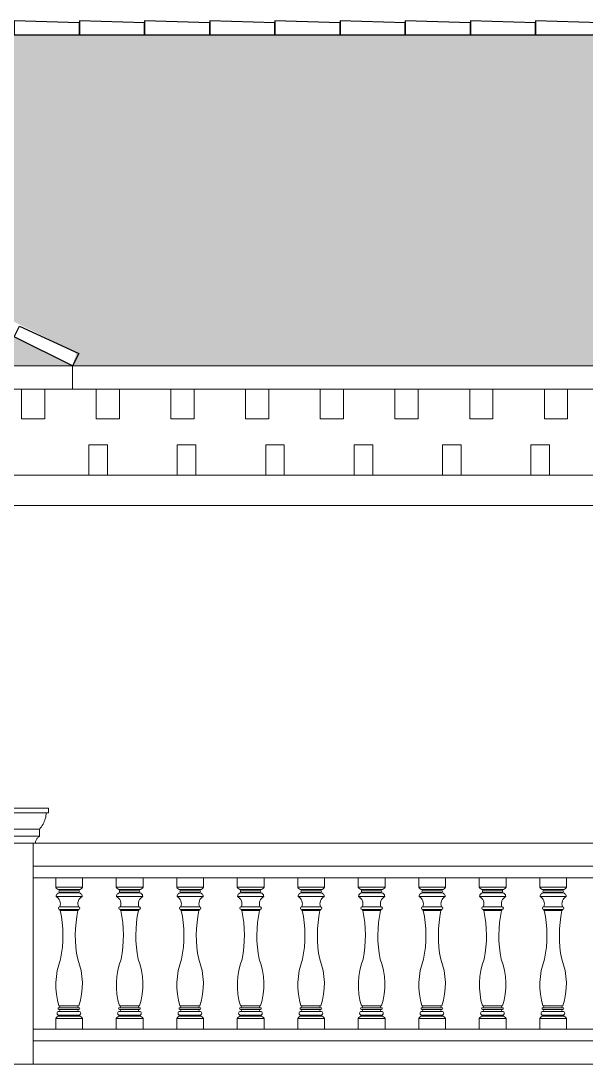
# Model space of a CAD drawing. Header units: millimetres. Extents: x 33748 to 451939, y -263262 to 62681.
# Drawn here: x 288901 to 291330, y -69883 to -65401 of the extents above; entities that cross this region are included whole.
import ezdxf

# ---------------------------------------------------------------- set-up
doc = ezdxf.new("R2010")
doc.units = ezdxf.units.MM
for name, color, linetype, lineweight in [('-FURNITURE', 46, 'Continuous', 9), ('-HATCH', 8, 'Continuous', 5), ('-LINE1', 7, 'Continuous', 18)]:
    doc.layers.add(name, color=color, linetype=linetype, lineweight=lineweight)
doc.layers.add('-HATCH CONCRETE', color=54, linetype='Continuous')
doc.layers.add('13. NET HATCH', color=252, linetype='Continuous')

# ---------------------------------------------------------------- blocks, each defined once
blk = doc.blocks.new('cot lan can')
blk.add_line((-66.5, 1080), (-57, 1080))
for points in [[(-66.5, 1080), (-66.5, 1100), (496.5, 1100), (496.5, 1080), (-66.5, 1080)], [(-28.5, 1010), (-32.6, 1014.8), (-36.4, 1019.9), (-39.9, 1025.2), (-43.2, 1030.8), (-46.1, 1036.5), (-48.6, 1042.3), (-50.9, 1048.4), (-52.8, 1054.5), (-54.4, 1060.8), (-55.6, 1067.1), (-56.5, 1073.5), (-57, 1080)], [(487, 1080), (486.5, 1073.5), (485.6, 1067.1), (484.4, 1060.8), (482.8, 1054.5), (480.9, 1048.4), (478.6, 1042.3), (476.1, 1036.5), (473.2, 1030.8), (469.9, 1025.2), (466.4, 1019.9), (462.6, 1014.8), (458.5, 1010)], [(-28.5, 980), (-28.5, 1010), (458.5, 1010), (458.5, 980)], [(-10.8, 956), (-11.8, 959), (-12.9, 961.8), (-14.3, 964.6), (-15.8, 967.2), (-17.6, 969.7), (-18.4, 970.7), (-19.5, 972.1), (-21.5, 974.3), (-23.7, 976.4), (-26.1, 978.3), (-28.5, 980), (458.5, 980), (456.1, 978.3), (453.7, 976.4), (451.5, 974.3), (449.5, 972.1), (447.6, 969.7), (445.8, 967.2), (444.3, 964.6), (442.9, 961.8), (441.8, 959), (440.8, 956), (440.1, 953), (439.5, 950), (430, 950)], [(0, 950), (-9.5, 950), (-10.1, 953), (-10.8, 956)]]:
    blk.add_lwpolyline(points)
blk.add_lwpolyline([(430, 950), (430, 0), (0, 0), (0, 950)], close=True)

msp = doc.modelspace()

# ---------------------------------------------------------------- hatches: boundary and pattern name
at = {"layer": '13. NET HATCH'}
h = msp.add_hatch(dxfattribs=at)
h.set_pattern_fill('N-ONG-01', color=256, scale=200)
h.set_pattern_definition([(274.9697, (286163.806, 39221.002), (-199.9982614, 2400.0002103), [184.6944, -4432.6642]), (180, (286179.8, 39037), (-200, -200), [16, -184]), (0, (285979.8, 39021), (200, 200), [56, -144]), (90, (286035.8, 39021), (-200, 200), [20, -180]), (270, (286163.8, 39041), (200, -200), [20, -180]), (0, (286163.8, 39021), (200, 200), [16, -184]), (0, (285979.8, 39037), (200, 200), [40, -160]), (85.0303, (286019.806, 39037.002), (199.9982614, 2400.0002103), [184.6944, -4432.6642]), (52.6961, (286019.806, 39047.002), (-2599.997178, -3400.00214834), [52.8016, -5227.35]), (18.4349, (286051.806, 39089), (400.000087, 199.99968), [50.5964, -581.859]), (341.5651, (286099.806, 39105), (-400.000087, 199.99968), [50.5964, -581.859]), (307.3039, (286147.806, 39089.002), (2599.997178, -3400.00214834), [52.8016, -5227.35]), (20.2249, (286061.806, 39075.002), (-2199.9994529, -800.0016671), [40.497, -4009.1944]), (339.7751, (286099.806, 39089.002), (2199.9994529, -800.0016671), [40.497, -4009.1944]), (307.4054, (286137.806, 39075.002), (2000.0019905, -2599.998493), [42.8018, -4237.385]), (52.5946, (286035.806, 39041.002), (-2000.0019905, -2599.998493), [42.8018, -4237.385])])
h.paths.add_polyline_path([(286523.4, -65537.6), (283906.5, -66825.8), (283923.5, -66883.3), (280223, -66883.3), (283272.8, -65461.2), (291873.5, -65461.2), (294923.4, -66883.3), (289123.2, -66883.3), (289140.2, -66825.8)])
h.paths.add_polyline_path([(283923.5, -66883.3), (286523.4, -65598.8), (289123.2, -66883.3)], flags=17)

# ---------------------------------------------------------------- linework, layer by layer
at = {"layer": '-FURNITURE'}
for p, q in [((293023, -67353.3), (288523.2, -67353.3)), ((292901.9, -67483.3), (288523.2, -67483.3))]:
    msp.add_line(p, q, dxfattribs=at)
for points in [[(289273.4, -67353.3), (289273.4, -67223.3), (289193.4, -67223.3), (289193.4, -67353.3)], [(289653.4, -67353.3), (289653.4, -67223.3), (289573.4, -67223.3), (289573.4, -67353.3)], [(290033.4, -67353.3), (290033.4, -67223.3), (289953.4, -67223.3), (289953.4, -67353.3)], [(290413.4, -67353.3), (290413.4, -67223.3), (290333.4, -67223.3), (290333.4, -67353.3)], [(290793.4, -67353.3), (290793.4, -67223.3), (290713.4, -67223.3), (290713.4, -67353.3)], [(291173.4, -67353.3), (291173.4, -67223.3), (291093.4, -67223.3), (291093.4, -67353.3)]]:
    msp.add_lwpolyline(points, dxfattribs=at)
at = {"layer": '-HATCH'}
for p, q in [((291873.5, -65461.2), (283272.8, -65461.2)), ((294923.4, -66883.3), (289123.2, -66883.3)), ((289123.2, -66983.3), (294923.4, -66983.3))]:
    msp.add_line(p, q, dxfattribs=at)
for points in [[(289003.7, -67111.3), (289003.7, -66983.3), (288903.7, -66983.3), (288903.7, -67111.3)], [(289324.8, -67111.3), (289324.8, -66983.3), (289224.8, -66983.3), (289224.8, -67111.3)], [(289645.8, -67111.3), (289645.8, -66983.3), (289545.8, -66983.3), (289545.8, -67111.3)], [(289966.8, -67111.3), (289966.8, -66983.3), (289866.8, -66983.3), (289866.8, -67111.3)], [(290287.9, -67111.3), (290287.9, -66983.3), (290187.9, -66983.3), (290187.9, -67111.3)], [(290608.9, -67111.3), (290608.9, -66983.3), (290508.9, -66983.3), (290508.9, -67111.3)], [(290930, -67111.3), (290930, -66983.3), (290830, -66983.3), (290830, -67111.3)], [(291251, -67111.3), (291251, -66983.3), (291151, -66983.3), (291151, -67111.3)]]:
    msp.add_lwpolyline(points, close=True, dxfattribs=at)
at = {"layer": '-HATCH CONCRETE'}
for points in [[(289152.8, -65461.2), (289152.8, -65409.2), (288872.8, -65401.2), (288872.8, -65461.2)], [(289432.8, -65461.2), (289432.8, -65409.2), (289152.8, -65401.2), (289152.8, -65461.2)], [(289712.8, -65461.2), (289712.8, -65409.2), (289432.8, -65401.2), (289432.8, -65461.2)], [(289992.8, -65461.2), (289992.8, -65409.2), (289712.8, -65401.2), (289712.8, -65461.2)], [(290272.8, -65461.2), (290272.8, -65409.2), (289992.8, -65401.2), (289992.8, -65461.2)], [(290552.8, -65461.2), (290552.8, -65409.2), (290272.8, -65401.2), (290272.8, -65461.2)], [(290832.8, -65461.2), (290832.8, -65409.2), (290552.8, -65401.2), (290552.8, -65461.2)], [(291112.8, -65461.2), (291112.8, -65409.2), (290832.8, -65401.2), (290832.8, -65461.2)], [(291392.8, -65461.2), (291392.8, -65409.2), (291112.8, -65401.2), (291112.8, -65461.2)], [(288872.2, -66759.3), (288895.2, -66712.7), (289149.8, -66829.6), (289123.2, -66883.3)]]:
    msp.add_lwpolyline(points, close=True, dxfattribs=at)
at = {"layer": '-LINE1'}
msp.add_line((286523.4, -65598.8), (289123.2, -66883.3), dxfattribs=at)
at = {"layer": '-LINE1', "lineweight": 20}
for p, q in [((283923.5, -66883.3), (289123.2, -66883.3)), ((289123.2, -66983.3), (289123.2, -66883.3)), ((289123.2, -66983.3), (283923.5, -66983.3)), ((289166.5, -69123.2), (289166.5, -69083.3)), ((289426.5, -69123.2), (289426.5, -69083.3)), ((289686.5, -69123.2), (289686.5, -69083.3)), ((289946.5, -69123.2), (289946.5, -69083.3)), ((290206.5, -69123.2), (290206.5, -69083.3)), ((290466.5, -69123.2), (290466.5, -69083.3)), ((290726.5, -69123.2), (290726.5, -69083.3)), ((290986.5, -69123.2), (290986.5, -69083.3)), ((291246.5, -69123.2), (291246.5, -69083.3)), ((289100.9, -69123.2), (289050.9, -69123.2)), ((289100.9, -69133.2), (289066.9, -69133.2)), ((289067.9, -69133.2), (289067.9, -69136.3)), ((289100.9, -69136.3), (289068.6, -69136.3)), ((289100.9, -69144.3), (289068.6, -69144.3)), ((289068.6, -69144.3), (289068.6, -69147.3)), ((289100.9, -69147.3), (289068.6, -69147.3)), ((289100.9, -69123.2), (289166.5, -69123.2)), ((289100.9, -69133.2), (289150.5, -69133.2)), ((289100.9, -69136.3), (289148.9, -69136.3)), ((289100.9, -69144.3), (289148.9, -69144.3)), ((289100.9, -69147.3), (289148.9, -69147.3)), ((289148.9, -69144.3), (289148.9, -69147.3)), ((289149.5, -69133.2), (289149.5, -69136.3)), ((289360.9, -69123.2), (289310.9, -69123.2)), ((289360.9, -69133.2), (289326.9, -69133.2)), ((289327.9, -69133.2), (289327.9, -69136.3)), ((289360.9, -69136.3), (289328.6, -69136.3)), ((289360.9, -69144.3), (289328.6, -69144.3)), ((289328.6, -69144.3), (289328.6, -69147.3)), ((289360.9, -69147.3), (289328.6, -69147.3)), ((289360.9, -69123.2), (289426.5, -69123.2)), ((289360.9, -69133.2), (289410.5, -69133.2)), ((289360.9, -69136.3), (289408.9, -69136.3)), ((289360.9, -69144.3), (289408.9, -69144.3)), ((289360.9, -69147.3), (289408.9, -69147.3)), ((289408.9, -69144.3), (289408.9, -69147.3)), ((289409.5, -69133.2), (289409.5, -69136.3)), ((289620.9, -69123.2), (289570.9, -69123.2)), ((289620.9, -69133.2), (289586.9, -69133.2)), ((289587.9, -69133.2), (289587.9, -69136.3)), ((289620.9, -69136.3), (289588.6, -69136.3)), ((289620.9, -69144.3), (289588.6, -69144.3)), ((289588.6, -69144.3), (289588.6, -69147.3)), ((289620.9, -69147.3), (289588.6, -69147.3)), ((289620.9, -69123.2), (289686.5, -69123.2)), ((289620.9, -69133.2), (289670.5, -69133.2)), ((289620.9, -69136.3), (289668.9, -69136.3)), ((289620.9, -69144.3), (289668.9, -69144.3)), ((289620.9, -69147.3), (289668.9, -69147.3)), ((289668.9, -69144.3), (289668.9, -69147.3)), ((289669.5, -69133.2), (289669.5, -69136.3)), ((289880.9, -69123.2), (289830.9, -69123.2)), ((289880.9, -69133.2), (289846.9, -69133.2)), ((289847.9, -69133.2), (289847.9, -69136.3)), ((289880.9, -69136.3), (289848.6, -69136.3)), ((289880.9, -69144.3), (289848.6, -69144.3)), ((289848.6, -69144.3), (289848.6, -69147.3)), ((289880.9, -69147.3), (289848.6, -69147.3)), ((289880.9, -69123.2), (289946.5, -69123.2)), ((289880.9, -69133.2), (289930.5, -69133.2)), ((289880.9, -69136.3), (289928.9, -69136.3)), ((289880.9, -69144.3), (289928.9, -69144.3)), ((289880.9, -69147.3), (289928.9, -69147.3)), ((289928.9, -69144.3), (289928.9, -69147.3)), ((289929.5, -69133.2), (289929.5, -69136.3)), ((290140.9, -69123.2), (290090.9, -69123.2)), ((290140.9, -69133.2), (290106.9, -69133.2)), ((290107.9, -69133.2), (290107.9, -69136.3)), ((290140.9, -69136.3), (290108.6, -69136.3)), ((290140.9, -69144.3), (290108.6, -69144.3)), ((290108.6, -69144.3), (290108.6, -69147.3)), ((290140.9, -69147.3), (290108.6, -69147.3)), ((290140.9, -69123.2), (290206.5, -69123.2)), ((290140.9, -69133.2), (290190.5, -69133.2)), ((290140.9, -69136.3), (290188.9, -69136.3)), ((290140.9, -69144.3), (290188.9, -69144.3)), ((290140.9, -69147.3), (290188.9, -69147.3)), ((290188.9, -69144.3), (290188.9, -69147.3)), ((290189.5, -69133.2), (290189.5, -69136.3)), ((290400.9, -69123.2), (290350.9, -69123.2)), ((290400.9, -69133.2), (290366.9, -69133.2)), ((290367.9, -69133.2), (290367.9, -69136.3)), ((290400.9, -69136.3), (290368.6, -69136.3)), ((290400.9, -69144.3), (290368.6, -69144.3)), ((290368.6, -69144.3), (290368.6, -69147.3)), ((290400.9, -69147.3), (290368.6, -69147.3)), ((290400.9, -69123.2), (290466.5, -69123.2)), ((290400.9, -69133.2), (290450.5, -69133.2)), ((290400.9, -69136.3), (290448.9, -69136.3)), ((290400.9, -69144.3), (290448.9, -69144.3)), ((290400.9, -69147.3), (290448.9, -69147.3)), ((290448.9, -69144.3), (290448.9, -69147.3)), ((290449.5, -69133.2), (290449.5, -69136.3)), ((290660.9, -69123.2), (290610.9, -69123.2)), ((290660.9, -69133.2), (290626.9, -69133.2)), ((290627.9, -69133.2), (290627.9, -69136.3)), ((290660.9, -69136.3), (290628.6, -69136.3)), ((290660.9, -69144.3), (290628.6, -69144.3)), ((290628.6, -69144.3), (290628.6, -69147.3)), ((290660.9, -69147.3), (290628.6, -69147.3)), ((290660.9, -69123.2), (290726.5, -69123.2)), ((290660.9, -69133.2), (290710.5, -69133.2)), ((290660.9, -69136.3), (290708.9, -69136.3)), ((290660.9, -69144.3), (290708.9, -69144.3)), ((290660.9, -69147.3), (290708.9, -69147.3)), ((290708.9, -69144.3), (290708.9, -69147.3)), ((290709.5, -69133.2), (290709.5, -69136.3)), ((290920.9, -69123.2), (290870.9, -69123.2)), ((290920.9, -69133.2), (290886.9, -69133.2)), ((290887.9, -69133.2), (290887.9, -69136.3)), ((290920.9, -69136.3), (290888.6, -69136.3)), ((290920.9, -69144.3), (290888.6, -69144.3)), ((290888.6, -69144.3), (290888.6, -69147.3)), ((290920.9, -69147.3), (290888.6, -69147.3)), ((290920.9, -69123.2), (290986.5, -69123.2)), ((290920.9, -69133.2), (290970.5, -69133.2)), ((290920.9, -69136.3), (290968.9, -69136.3)), ((290920.9, -69144.3), (290968.9, -69144.3)), ((290920.9, -69147.3), (290968.9, -69147.3)), ((290968.9, -69144.3), (290968.9, -69147.3)), ((290969.5, -69133.2), (290969.5, -69136.3)), ((291180.9, -69123.2), (291130.9, -69123.2)), ((291180.9, -69133.2), (291146.9, -69133.2)), ((291147.9, -69133.2), (291147.9, -69136.3)), ((291180.9, -69136.3), (291148.6, -69136.3)), ((291180.9, -69144.3), (291148.6, -69144.3)), ((291148.6, -69144.3), (291148.6, -69147.3)), ((291180.9, -69147.3), (291148.6, -69147.3)), ((291180.9, -69123.2), (291246.5, -69123.2)), ((291180.9, -69133.2), (291230.5, -69133.2)), ((291180.9, -69136.3), (291228.9, -69136.3)), ((291180.9, -69144.3), (291228.9, -69144.3)), ((291180.9, -69147.3), (291228.9, -69147.3)), ((291228.9, -69144.3), (291228.9, -69147.3)), ((291229.5, -69133.2), (291229.5, -69136.3)), ((289100.9, -69163.3), (289052.6, -69163.3)), ((289100.9, -69163.3), (289164.9, -69163.3)), ((289360.9, -69163.3), (289312.6, -69163.3)), ((289360.9, -69163.3), (289424.9, -69163.3)), ((289620.9, -69163.3), (289572.6, -69163.3)), ((289620.9, -69163.3), (289684.9, -69163.3)), ((289880.9, -69163.3), (289832.6, -69163.3)), ((289880.9, -69163.3), (289944.9, -69163.3)), ((290140.9, -69163.3), (290092.6, -69163.3)), ((290140.9, -69163.3), (290204.9, -69163.3)), ((290400.9, -69163.3), (290352.6, -69163.3)), ((290400.9, -69163.3), (290464.9, -69163.3)), ((290660.9, -69163.3), (290612.6, -69163.3)), ((290660.9, -69163.3), (290724.9, -69163.3)), ((290920.9, -69163.3), (290872.6, -69163.3)), ((290920.9, -69163.3), (290984.9, -69163.3)), ((291180.9, -69163.3), (291132.6, -69163.3)), ((291180.9, -69163.3), (291244.9, -69163.3)), ((289100.9, -69207.3), (289068.6, -69207.3)), ((289100.9, -69219.3), (289068.6, -69219.3)), ((289100.9, -69223.3), (289070.8, -69223.3)), ((289100.9, -69207.3), (289148.9, -69207.3)), ((289100.9, -69219.3), (289148.9, -69219.3)), ((289100.9, -69223.3), (289146.7, -69223.3)), ((289360.9, -69207.3), (289328.6, -69207.3)), ((289360.9, -69219.3), (289328.6, -69219.3)), ((289360.9, -69223.3), (289330.8, -69223.3)), ((289360.9, -69207.3), (289408.9, -69207.3)), ((289360.9, -69219.3), (289408.9, -69219.3)), ((289360.9, -69223.3), (289406.7, -69223.3)), ((289620.9, -69207.3), (289588.6, -69207.3)), ((289620.9, -69219.3), (289588.6, -69219.3)), ((289620.9, -69223.3), (289590.8, -69223.3)), ((289620.9, -69207.3), (289668.9, -69207.3)), ((289620.9, -69219.3), (289668.9, -69219.3)), ((289620.9, -69223.3), (289666.7, -69223.3)), ((289880.9, -69207.3), (289848.6, -69207.3)), ((289880.9, -69219.3), (289848.6, -69219.3)), ((289880.9, -69223.3), (289850.8, -69223.3)), ((289880.9, -69207.3), (289928.9, -69207.3)), ((289880.9, -69219.3), (289928.9, -69219.3)), ((289880.9, -69223.3), (289926.7, -69223.3)), ((290140.9, -69207.3), (290108.6, -69207.3)), ((290140.9, -69219.3), (290108.6, -69219.3)), ((290140.9, -69223.3), (290110.8, -69223.3)), ((290140.9, -69207.3), (290188.9, -69207.3)), ((290140.9, -69219.3), (290188.9, -69219.3)), ((290140.9, -69223.3), (290186.7, -69223.3)), ((290400.9, -69207.3), (290368.6, -69207.3)), ((290400.9, -69219.3), (290368.6, -69219.3)), ((290400.9, -69223.3), (290370.8, -69223.3)), ((290400.9, -69207.3), (290448.9, -69207.3)), ((290400.9, -69219.3), (290448.9, -69219.3)), ((290400.9, -69223.3), (290446.7, -69223.3)), ((290660.9, -69207.3), (290628.6, -69207.3)), ((290660.9, -69219.3), (290628.6, -69219.3)), ((290660.9, -69223.3), (290630.8, -69223.3)), ((290660.9, -69207.3), (290708.9, -69207.3)), ((290660.9, -69219.3), (290708.9, -69219.3)), ((290660.9, -69223.3), (290706.7, -69223.3)), ((290920.9, -69207.3), (290888.6, -69207.3)), ((290920.9, -69219.3), (290888.6, -69219.3)), ((290920.9, -69223.3), (290890.8, -69223.3)), ((290920.9, -69207.3), (290968.9, -69207.3)), ((290920.9, -69219.3), (290968.9, -69219.3)), ((290920.9, -69223.3), (290966.7, -69223.3)), ((291180.9, -69207.3), (291148.6, -69207.3)), ((291180.9, -69219.3), (291148.6, -69219.3)), ((291180.9, -69223.3), (291150.8, -69223.3)), ((291180.9, -69207.3), (291228.9, -69207.3)), ((291180.9, -69219.3), (291228.9, -69219.3)), ((291180.9, -69223.3), (291226.7, -69223.3)), ((289064.9, -69632.9), (289150.5, -69632.9)), ((289064.9, -69640.9), (289150.5, -69640.9)), ((289064.9, -69648.9), (289150.5, -69648.9)), ((289324.9, -69632.9), (289410.5, -69632.9)), ((289324.9, -69640.9), (289410.5, -69640.9)), ((289324.9, -69648.9), (289410.5, -69648.9)), ((289584.9, -69632.9), (289670.5, -69632.9)), ((289584.9, -69640.9), (289670.5, -69640.9)), ((289584.9, -69648.9), (289670.5, -69648.9)), ((289844.9, -69632.9), (289930.5, -69632.9)), ((289844.9, -69640.9), (289930.5, -69640.9)), ((289844.9, -69648.9), (289930.5, -69648.9)), ((290104.9, -69632.9), (290190.5, -69632.9)), ((290104.9, -69640.9), (290190.5, -69640.9)), ((290104.9, -69648.9), (290190.5, -69648.9)), ((290364.9, -69632.9), (290450.5, -69632.9)), ((290364.9, -69640.9), (290450.5, -69640.9)), ((290364.9, -69648.9), (290450.5, -69648.9)), ((290624.9, -69632.9), (290710.5, -69632.9)), ((290624.9, -69640.9), (290710.5, -69640.9)), ((290624.9, -69648.9), (290710.5, -69648.9)), ((290884.9, -69632.9), (290970.5, -69632.9)), ((290884.9, -69640.9), (290970.5, -69640.9)), ((290884.9, -69648.9), (290970.5, -69648.9)), ((291144.9, -69632.9), (291230.5, -69632.9)), ((291144.9, -69640.9), (291230.5, -69640.9)), ((291144.9, -69648.9), (291230.5, -69648.9)), ((289050.9, -69686.9), (289166.5, -69686.9)), ((289050.9, -69733.3), (289050.9, -69686.9)), ((289064.9, -69656.9), (289150.5, -69656.9)), ((289064.9, -69672.9), (289150.5, -69672.9)), ((289066.9, -69676.9), (289150.5, -69676.9)), ((289067.9, -69672.9), (289067.9, -69676.9)), ((289149.5, -69672.9), (289149.5, -69676.9)), ((289166.5, -69733.3), (289166.5, -69686.9)), ((289310.9, -69686.9), (289426.5, -69686.9)), ((289310.9, -69733.3), (289310.9, -69686.9)), ((289324.9, -69656.9), (289410.5, -69656.9)), ((289324.9, -69672.9), (289410.5, -69672.9)), ((289326.9, -69676.9), (289410.5, -69676.9)), ((289327.9, -69672.9), (289327.9, -69676.9)), ((289409.5, -69672.9), (289409.5, -69676.9)), ((289426.5, -69733.3), (289426.5, -69686.9)), ((289570.9, -69686.9), (289686.5, -69686.9)), ((289570.9, -69733.3), (289570.9, -69686.9)), ((289584.9, -69656.9), (289670.5, -69656.9)), ((289584.9, -69672.9), (289670.5, -69672.9)), ((289586.9, -69676.9), (289670.5, -69676.9)), ((289587.9, -69672.9), (289587.9, -69676.9)), ((289669.5, -69672.9), (289669.5, -69676.9)), ((289686.5, -69733.3), (289686.5, -69686.9)), ((289830.9, -69686.9), (289946.5, -69686.9)), ((289830.9, -69733.3), (289830.9, -69686.9)), ((289844.9, -69656.9), (289930.5, -69656.9)), ((289844.9, -69672.9), (289930.5, -69672.9)), ((289846.9, -69676.9), (289930.5, -69676.9)), ((289847.9, -69672.9), (289847.9, -69676.9)), ((289929.5, -69672.9), (289929.5, -69676.9)), ((289946.5, -69733.3), (289946.5, -69686.9)), ((290090.9, -69686.9), (290206.5, -69686.9)), ((290090.9, -69733.3), (290090.9, -69686.9)), ((290104.9, -69656.9), (290190.5, -69656.9)), ((290104.9, -69672.9), (290190.5, -69672.9)), ((290106.9, -69676.9), (290190.5, -69676.9)), ((290107.9, -69672.9), (290107.9, -69676.9)), ((290189.5, -69672.9), (290189.5, -69676.9)), ((290206.5, -69733.3), (290206.5, -69686.9)), ((290350.9, -69686.9), (290466.5, -69686.9)), ((290350.9, -69733.3), (290350.9, -69686.9)), ((290364.9, -69656.9), (290450.5, -69656.9)), ((290364.9, -69672.9), (290450.5, -69672.9)), ((290366.9, -69676.9), (290450.5, -69676.9)), ((290367.9, -69672.9), (290367.9, -69676.9)), ((290449.5, -69672.9), (290449.5, -69676.9)), ((290466.5, -69733.3), (290466.5, -69686.9)), ((290610.9, -69686.9), (290726.5, -69686.9)), ((290610.9, -69733.3), (290610.9, -69686.9)), ((290624.9, -69656.9), (290710.5, -69656.9)), ((290624.9, -69672.9), (290710.5, -69672.9)), ((290626.9, -69676.9), (290710.5, -69676.9)), ((290627.9, -69672.9), (290627.9, -69676.9)), ((290709.5, -69672.9), (290709.5, -69676.9)), ((290726.5, -69733.3), (290726.5, -69686.9)), ((290870.9, -69686.9), (290986.5, -69686.9)), ((290870.9, -69733.3), (290870.9, -69686.9)), ((290884.9, -69656.9), (290970.5, -69656.9)), ((290884.9, -69672.9), (290970.5, -69672.9)), ((290886.9, -69676.9), (290970.5, -69676.9)), ((290887.9, -69672.9), (290887.9, -69676.9)), ((290969.5, -69672.9), (290969.5, -69676.9)), ((290986.5, -69733.3), (290986.5, -69686.9)), ((291130.9, -69686.9), (291246.5, -69686.9)), ((291130.9, -69733.3), (291130.9, -69686.9)), ((291144.9, -69656.9), (291230.5, -69656.9)), ((291144.9, -69672.9), (291230.5, -69672.9)), ((291146.9, -69676.9), (291230.5, -69676.9)), ((291147.9, -69672.9), (291147.9, -69676.9)), ((291229.5, -69672.9), (291229.5, -69676.9)), ((291246.5, -69733.3), (291246.5, -69686.9)), ((289100.9, -69733.3), (289050.9, -69733.3)), ((289166.5, -69733.3), (289100.9, -69733.3)), ((289360.9, -69733.3), (289310.9, -69733.3)), ((289426.5, -69733.3), (289360.9, -69733.3)), ((289620.9, -69733.3), (289570.9, -69733.3)), ((289686.5, -69733.3), (289620.9, -69733.3)), ((289880.9, -69733.3), (289830.9, -69733.3)), ((289946.5, -69733.3), (289880.9, -69733.3)), ((290140.9, -69733.3), (290090.9, -69733.3)), ((290206.5, -69733.3), (290140.9, -69733.3)), ((290400.9, -69733.3), (290350.9, -69733.3)), ((290466.5, -69733.3), (290400.9, -69733.3)), ((290660.9, -69733.3), (290610.9, -69733.3)), ((290726.5, -69733.3), (290660.9, -69733.3)), ((290920.9, -69733.3), (290870.9, -69733.3)), ((290986.5, -69733.3), (290920.9, -69733.3)), ((291180.9, -69733.3), (291130.9, -69733.3)), ((291246.5, -69733.3), (291180.9, -69733.3))]:
    msp.add_line(p, q, dxfattribs=at)
for points in [[(292393.5, -68933.3), (288963, -68933.3)], [(292393.5, -69033.3), (288953.5, -69033.3)], [(292393.5, -69083.3), (288953.5, -69083.3)], [(289166.5, -69083.3), (289050.9, -69083.3), (289050.9, -69123.2)], [(289426.5, -69083.3), (289310.9, -69083.3), (289310.9, -69123.2)], [(289686.5, -69083.3), (289570.9, -69083.3), (289570.9, -69123.2)], [(289946.5, -69083.3), (289830.9, -69083.3), (289830.9, -69123.2)], [(290206.5, -69083.3), (290090.9, -69083.3), (290090.9, -69123.2)], [(290466.5, -69083.3), (290350.9, -69083.3), (290350.9, -69123.2)], [(290726.5, -69083.3), (290610.9, -69083.3), (290610.9, -69123.2)], [(290986.5, -69083.3), (290870.9, -69083.3), (290870.9, -69123.2)], [(291246.5, -69083.3), (291130.9, -69083.3), (291130.9, -69123.2)], [(292393.5, -69733.3), (288953.5, -69733.3)], [(292393.5, -69783.3), (288953.5, -69783.3)], [(292823.5, -69883.3), (288523.5, -69883.3)]]:
    msp.add_lwpolyline(points, dxfattribs=at)
for centre, radius, start, end in [((289066.3, -69116.4), 16.8, 203.9086, 272.0806), ((289068.6, -69163.3), 16, 81.516, 180), ((289068.6, -69140.3), 4, 90, 270), ((289148.9, -69163.3), 16, 0, 98.484), ((289148.9, -69140.3), 4, 270, 90), ((289151.1, -69116.4), 16.8, 267.9194, 336.0914), ((289326.3, -69116.4), 16.8, 203.9086, 272.0806), ((289328.6, -69163.3), 16, 81.516, 180), ((289328.6, -69140.3), 4, 90, 270), ((289408.9, -69163.3), 16, 0, 98.484), ((289408.9, -69140.3), 4, 270, 90), ((289411.1, -69116.4), 16.8, 267.9194, 336.0914), ((289586.3, -69116.4), 16.8, 203.9086, 272.0806), ((289588.6, -69163.3), 16, 81.516, 180), ((289588.6, -69140.3), 4, 90, 270), ((289668.9, -69163.3), 16, 0, 98.484), ((289668.9, -69140.3), 4, 270, 90), ((289671.1, -69116.4), 16.8, 267.9194, 336.0914), ((289846.3, -69116.4), 16.8, 203.9086, 272.0806), ((289848.6, -69163.3), 16, 81.516, 180), ((289848.6, -69140.3), 4, 90, 270), ((289928.9, -69163.3), 16, 0, 98.484), ((289928.9, -69140.3), 4, 270, 90), ((289931.1, -69116.4), 16.8, 267.9194, 336.0914), ((290106.3, -69116.4), 16.8, 203.9086, 272.0806), ((290108.6, -69163.3), 16, 81.516, 180), ((290108.6, -69140.3), 4, 90, 270), ((290188.9, -69163.3), 16, 0, 98.484), ((290188.9, -69140.3), 4, 270, 90), ((290191.1, -69116.4), 16.8, 267.9194, 336.0914), ((290366.3, -69116.4), 16.8, 203.9086, 272.0806), ((290368.6, -69163.3), 16, 81.516, 180), ((290368.6, -69140.3), 4, 90, 270), ((290448.9, -69163.3), 16, 0, 98.484), ((290448.9, -69140.3), 4, 270, 90), ((290451.1, -69116.4), 16.8, 267.9194, 336.0914), ((290626.3, -69116.4), 16.8, 203.9086, 272.0806), ((290628.6, -69163.3), 16, 81.516, 180), ((290628.6, -69140.3), 4, 90, 270), ((290708.9, -69163.3), 16, 0, 98.484), ((290708.9, -69140.3), 4, 270, 90), ((290711.1, -69116.4), 16.8, 267.9194, 336.0914), ((290886.3, -69116.4), 16.8, 203.9086, 272.0806), ((290888.6, -69163.3), 16, 81.516, 180), ((290888.6, -69140.3), 4, 90, 270), ((290968.9, -69163.3), 16, 0, 98.484), ((290968.9, -69140.3), 4, 270, 90), ((290971.1, -69116.4), 16.8, 267.9194, 336.0914), ((291146.3, -69116.4), 16.8, 203.9086, 272.0806), ((291148.6, -69163.3), 16, 81.516, 180), ((291148.6, -69140.3), 4, 90, 270), ((291228.9, -69163.3), 16, 0, 98.484), ((291228.9, -69140.3), 4, 270, 90), ((291231.1, -69116.4), 16.8, 267.9194, 336.0914), ((289036.2, -69194.1), 35, 337.9632, 62.003), ((289181.3, -69194.1), 35, 117.997, 202.0368), ((289296.2, -69194.1), 35, 337.9632, 62.003), ((289441.3, -69194.1), 35, 117.997, 202.0368), ((289556.2, -69194.1), 35, 337.9632, 62.003), ((289701.3, -69194.1), 35, 117.997, 202.0368), ((289816.2, -69194.1), 35, 337.9632, 62.003), ((289961.3, -69194.1), 35, 117.997, 202.0368), ((290076.2, -69194.1), 35, 337.9632, 62.003), ((290221.3, -69194.1), 35, 117.997, 202.0368), ((290336.2, -69194.1), 35, 337.9632, 62.003), ((290481.3, -69194.1), 35, 117.997, 202.0368), ((290596.2, -69194.1), 35, 337.9632, 62.003), ((290741.3, -69194.1), 35, 117.997, 202.0368), ((290856.2, -69194.1), 35, 337.9632, 62.003), ((291001.3, -69194.1), 35, 117.997, 202.0368), ((291116.2, -69194.1), 35, 337.9632, 62.003), ((291261.3, -69194.1), 35, 117.997, 202.0368), ((289068.6, -69213.3), 6, 90, 270), ((289072.6, -69219.6), 4.08, 175.0475, 243.2552), ((288569.1, -69330.5), 513, 348.5544, 12.0648), ((289648.3, -69330.5), 513, 167.9352, 191.4456), ((289144.8, -69219.6), 4.08, 296.7448, 4.9525), ((289148.9, -69213.3), 6, 270, 90), ((289328.6, -69213.3), 6, 90, 270), ((289332.6, -69219.6), 4.08, 175.0475, 243.2552), ((288829.1, -69330.5), 513, 348.5544, 12.0648), ((289908.3, -69330.5), 513, 167.9352, 191.4456), ((289404.8, -69219.6), 4.08, 296.7448, 4.9525), ((289408.9, -69213.3), 6, 270, 90), ((289588.6, -69213.3), 6, 90, 270), ((289592.6, -69219.6), 4.08, 175.0475, 243.2552), ((289089.1, -69330.5), 513, 348.5544, 12.0648), ((290168.3, -69330.5), 513, 167.9352, 191.4456), ((289664.8, -69219.6), 4.08, 296.7448, 4.9525), ((289668.9, -69213.3), 6, 270, 90), ((289848.6, -69213.3), 6, 90, 270), ((289852.6, -69219.6), 4.08, 175.0475, 243.2552), ((289349.1, -69330.5), 513, 348.5544, 12.0648), ((290428.3, -69330.5), 513, 167.9352, 191.4456), ((289924.8, -69219.6), 4.08, 296.7448, 4.9525), ((289928.9, -69213.3), 6, 270, 90), ((290108.6, -69213.3), 6, 90, 270), ((290112.6, -69219.6), 4.08, 175.0475, 243.2552), ((289609.1, -69330.5), 513, 348.5544, 12.0648), ((290688.3, -69330.5), 513, 167.9352, 191.4456), ((290184.8, -69219.6), 4.08, 296.7448, 4.9525), ((290188.9, -69213.3), 6, 270, 90), ((290368.6, -69213.3), 6, 90, 270), ((290372.6, -69219.6), 4.08, 175.0475, 243.2552), ((289869.1, -69330.5), 513, 348.5544, 12.0648), ((290948.3, -69330.5), 513, 167.9352, 191.4456), ((290444.8, -69219.6), 4.08, 296.7448, 4.9525), ((290448.9, -69213.3), 6, 270, 90), ((290628.6, -69213.3), 6, 90, 270), ((290632.6, -69219.6), 4.08, 175.0475, 243.2552), ((290129.1, -69330.5), 513, 348.5544, 12.0648), ((291208.3, -69330.5), 513, 167.9352, 191.4456), ((290704.8, -69219.6), 4.08, 296.7448, 4.9525), ((290708.9, -69213.3), 6, 270, 90), ((290888.6, -69213.3), 6, 90, 270), ((290892.6, -69219.6), 4.08, 175.0475, 243.2552), ((290389.1, -69330.5), 513, 348.5544, 12.0648), ((291468.3, -69330.5), 513, 167.9352, 191.4456), ((290964.8, -69219.6), 4.08, 296.7448, 4.9525), ((290968.9, -69213.3), 6, 270, 90), ((291148.6, -69213.3), 6, 90, 270), ((291152.6, -69219.6), 4.08, 175.0475, 243.2552), ((290649.1, -69330.5), 513, 348.5544, 12.0648), ((291728.3, -69330.5), 513, 167.9352, 191.4456), ((291224.8, -69219.6), 4.08, 296.7448, 4.9525), ((291228.9, -69213.3), 6, 270, 90), ((289365.4, -69543), 313.6, 159.3346, 196.6689), ((288869.1, -69539.6), 296.5, 341.6447, 21.2105), ((289625.4, -69543), 313.6, 159.3346, 196.6689), ((289129.1, -69539.6), 296.5, 341.6447, 21.2105), ((289885.4, -69543), 313.6, 159.3346, 196.6689), ((289389.1, -69539.6), 296.5, 341.6447, 21.2105), ((290145.4, -69543), 313.6, 159.3346, 196.6689), ((289649.1, -69539.6), 296.5, 341.6447, 21.2105), ((290405.4, -69543), 313.6, 159.3346, 196.6689), ((289909.1, -69539.6), 296.5, 341.6447, 21.2105), ((290665.4, -69543), 313.6, 159.3346, 196.6689), ((290169.1, -69539.6), 296.5, 341.6447, 21.2105), ((290925.4, -69543), 313.6, 159.3346, 196.6689), ((290429.1, -69539.6), 296.5, 341.6447, 21.2105), ((291185.4, -69543), 313.6, 159.3346, 196.6689), ((290689.1, -69539.6), 296.5, 341.6447, 21.2105), ((291445.4, -69543), 313.6, 159.3346, 196.6689), ((290949.1, -69539.6), 296.5, 341.6447, 21.2105), ((289064.9, -69644.9), 4, 90, 270), ((289064.9, -69636.9), 4, 270, 90), ((289064.9, -69652.9), 4, 270, 90), ((289150.5, -69636.9), 4, 90, 270), ((289150.5, -69652.9), 4, 90, 270), ((289150.5, -69644.9), 4, 270, 90), ((289324.9, -69644.9), 4, 90, 270), ((289324.9, -69636.9), 4, 270, 90), ((289324.9, -69652.9), 4, 270, 90), ((289410.5, -69636.9), 4, 90, 270), ((289410.5, -69652.9), 4, 90, 270), ((289410.5, -69644.9), 4, 270, 90), ((289584.9, -69644.9), 4, 90, 270), ((289584.9, -69636.9), 4, 270, 90), ((289584.9, -69652.9), 4, 270, 90), ((289670.5, -69636.9), 4, 90, 270), ((289670.5, -69652.9), 4, 90, 270), ((289670.5, -69644.9), 4, 270, 90), ((289844.9, -69644.9), 4, 90, 270), ((289844.9, -69636.9), 4, 270, 90), ((289844.9, -69652.9), 4, 270, 90), ((289930.5, -69636.9), 4, 90, 270), ((289930.5, -69652.9), 4, 90, 270), ((289930.5, -69644.9), 4, 270, 90), ((290104.9, -69644.9), 4, 90, 270), ((290104.9, -69636.9), 4, 270, 90), ((290104.9, -69652.9), 4, 270, 90), ((290190.5, -69636.9), 4, 90, 270), ((290190.5, -69652.9), 4, 90, 270), ((290190.5, -69644.9), 4, 270, 90), ((290364.9, -69644.9), 4, 90, 270), ((290364.9, -69636.9), 4, 270, 90), ((290364.9, -69652.9), 4, 270, 90), ((290450.5, -69636.9), 4, 90, 270), ((290450.5, -69652.9), 4, 90, 270), ((290450.5, -69644.9), 4, 270, 90), ((290624.9, -69644.9), 4, 90, 270), ((290624.9, -69636.9), 4, 270, 90), ((290624.9, -69652.9), 4, 270, 90), ((290710.5, -69636.9), 4, 90, 270), ((290710.5, -69652.9), 4, 90, 270), ((290710.5, -69644.9), 4, 270, 90), ((290884.9, -69644.9), 4, 90, 270), ((290884.9, -69636.9), 4, 270, 90), ((290884.9, -69652.9), 4, 270, 90), ((290970.5, -69636.9), 4, 90, 270), ((290970.5, -69652.9), 4, 90, 270), ((290970.5, -69644.9), 4, 270, 90), ((291144.9, -69644.9), 4, 90, 270), ((291144.9, -69636.9), 4, 270, 90), ((291144.9, -69652.9), 4, 270, 90), ((291230.5, -69636.9), 4, 90, 270), ((291230.5, -69652.9), 4, 90, 270), ((291230.5, -69644.9), 4, 270, 90), ((289067.4, -69695.5), 18.6, 91.4666, 152.5442), ((289064.9, -69664.9), 8, 90, 270), ((289150.5, -69664.9), 8, 270, 90), ((289150.1, -69695.5), 18.6, 27.4558, 88.5334), ((289327.4, -69695.5), 18.6, 91.4666, 152.5442), ((289324.9, -69664.9), 8, 90, 270), ((289410.5, -69664.9), 8, 270, 90), ((289410.1, -69695.5), 18.6, 27.4558, 88.5334), ((289587.4, -69695.5), 18.6, 91.4666, 152.5442), ((289584.9, -69664.9), 8, 90, 270), ((289670.5, -69664.9), 8, 270, 90), ((289670.1, -69695.5), 18.6, 27.4558, 88.5334), ((289847.4, -69695.5), 18.6, 91.4666, 152.5442), ((289844.9, -69664.9), 8, 90, 270), ((289930.5, -69664.9), 8, 270, 90), ((289930.1, -69695.5), 18.6, 27.4558, 88.5334), ((290107.4, -69695.5), 18.6, 91.4666, 152.5442), ((290104.9, -69664.9), 8, 90, 270), ((290190.5, -69664.9), 8, 270, 90), ((290190.1, -69695.5), 18.6, 27.4558, 88.5334), ((290367.4, -69695.5), 18.6, 91.4666, 152.5442), ((290364.9, -69664.9), 8, 90, 270), ((290450.5, -69664.9), 8, 270, 90), ((290450.1, -69695.5), 18.6, 27.4558, 88.5334), ((290627.4, -69695.5), 18.6, 91.4666, 152.5442), ((290624.9, -69664.9), 8, 90, 270), ((290710.5, -69664.9), 8, 270, 90), ((290710.1, -69695.5), 18.6, 27.4558, 88.5334), ((290887.4, -69695.5), 18.6, 91.4666, 152.5442), ((290884.9, -69664.9), 8, 90, 270), ((290970.5, -69664.9), 8, 270, 90), ((290970.1, -69695.5), 18.6, 27.4558, 88.5334), ((291147.4, -69695.5), 18.6, 91.4666, 152.5442), ((291144.9, -69664.9), 8, 90, 270), ((291230.5, -69664.9), 8, 270, 90), ((291230.1, -69695.5), 18.6, 27.4558, 88.5334)]:
    msp.add_arc(centre, radius, start, end, dxfattribs=at)

# ---------------------------------------------------------------- block references
msp.add_blockref('cot lan can', (288523.5, -69883.3), dxfattribs=at)

doc.saveas('drawing.dxf')
